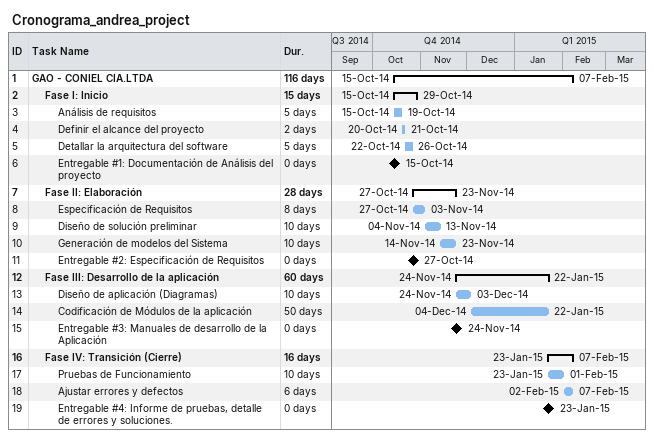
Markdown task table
Cronograma_andrea_project

| ID | Level | Task | Duration | Start | Finish |
|---|---|---|---|---|---|
| 1 | 1 | **GAO - CONIEL CIA.LTDA** | 116d | 2014-10-15 | 2015-02-07 |
| 2 | 2 | **Fase I: Inicio** | 15d | 2014-10-15 | 2014-10-29 |
| 3 | 3 | Análisis de requisitos | 5d | 2014-10-15 | 2014-10-19 |
| 4 | 3 | Definir el alcance del proyecto | 2d | 2014-10-20 | 2014-10-21 |
| 5 | 3 | Detallar la arquitectura del software | 5d | 2014-10-22 | 2014-10-26 |
| 6 | 3 | Entregable #1: Documentación de Análisis del proyecto | 0d | 2014-10-15 | 2014-10-15 |
| 7 | 2 | **Fase II: Elaboración** | 28d | 2014-10-27 | 2014-11-23 |
| 8 | 3 | Especificación de Requisitos | 8d | 2014-10-27 | 2014-11-03 |
| 9 | 3 | Diseño de solución preliminar | 10d | 2014-11-04 | 2014-11-13 |
| 10 | 3 | Generación de modelos del Sistema | 10d | 2014-11-14 | 2014-11-23 |
| 11 | 3 | Entregable #2: Especificación de Requisitos | 0d | 2014-10-27 | 2014-10-27 |
| 12 | 2 | **Fase III: Desarrollo de la aplicación** | 60d | 2014-11-24 | 2015-01-22 |
| 13 | 3 | Diseño de aplicación (Diagramas) | 10d | 2014-11-24 | 2014-12-03 |
| 14 | 3 | Codificación de Módulos de la aplicación | 50d | 2014-12-04 | 2015-01-22 |
| 15 | 3 | Entregable #3: Manuales de desarrollo de la Aplicación | 0d | 2014-11-24 | 2014-11-24 |
| 16 | 2 | **Fase IV: Transición (Cierre)** | 16d | 2015-01-23 | 2015-02-07 |
| 17 | 3 | Pruebas de Funcionamiento | 10d | 2015-01-23 | 2015-02-01 |
| 18 | 3 | Ajustar errores y defectos | 6d | 2015-02-02 | 2015-02-07 |
| 19 | 3 | Entregable #4: Informe de pruebas, detalle de errores y soluciones. | 0d | 2015-01-23 | 2015-01-23 |
